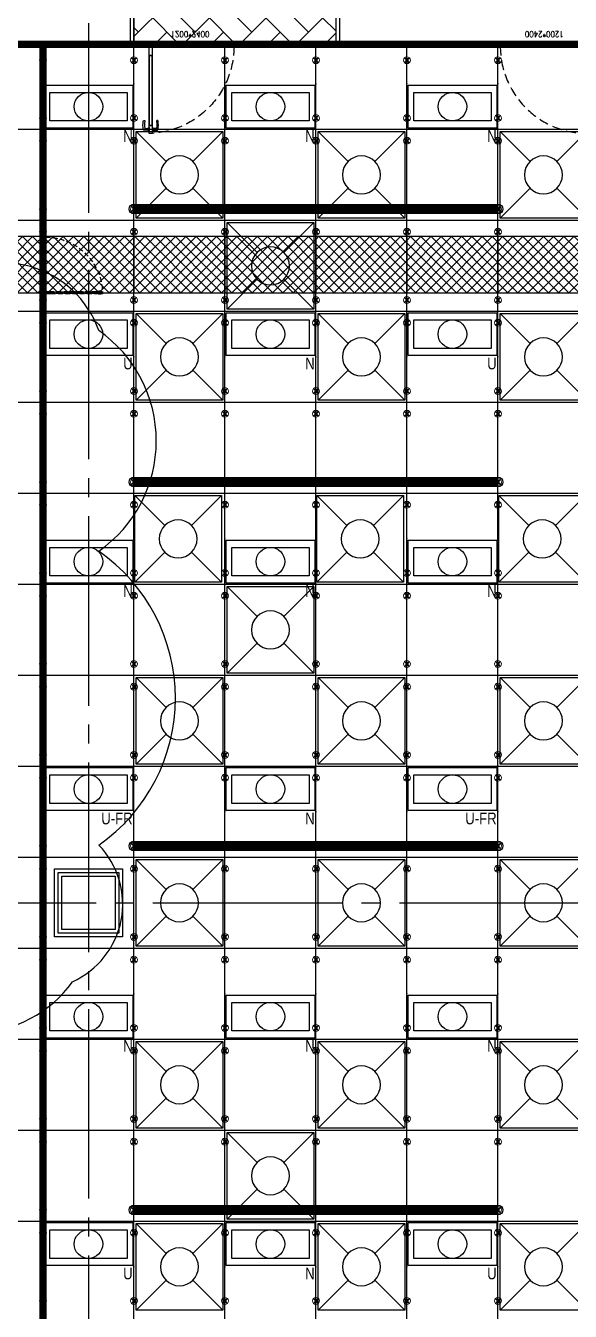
# Model space of a CAD drawing. Extents: x -17313 to 41501, y -1010 to 11880.
# Drawn here: x 15037 to 15755, y 6961 to 8657 of the extents above; entities that cross this region are included whole.
import ezdxf
from ezdxf.enums import TextEntityAlignment as Align

# ---------------------------------------------------------------- set-up
doc = ezdxf.new("R2010")
doc.units = 0
doc.header["$LTSCALE"] = 100
for name, pattern in [('188K-SM-03-F10-ARCH-PA-Y2257103$0$AP5A-SM-03-F20-ARCH-PA-Y2230801+Y2230803$0$ALL-PA-TXT-Y2221201$0$DASHED', [19.05, 12.7, -6.35]), ('188K-SM-07-F15-ARCH-CATW-Y2257103$0$DASHED', [19.05, 12.7, -6.35]), ('X-S-FAB-L10$0$COL-CEN-LIN', [3.25, 2.5, -0.25, 0.25, -0.25])]:
    doc.linetypes.add(name, pattern=pattern)
for name, color, linetype in [('0-xref', 8, 'Continuous'), ('188K-SM-03-F10-ARCH-CEIL-Y2257103$0$K-CEIL-4.2', 8, 'Continuous'), ('188K-SM-03-F10-ARCH-CEIL-Y2257103$0$K-CEIL-4.2-AREA', 8, 'Continuous'), ('188K-SM-03-F10-ARCH-CEIL-Y2257103$0$K-庫板天花-2.4', 8, 'Continuous'), ('188K-SM-03-F10-ARCH-PA-Y2257103$0$K-Door', 53, 'Continuous'), ('188K-SM-03-F10-ARCH-PA-Y2257103$0$K-P1S-2.5-單抗', 161, 'Continuous'), ('188K-SM-03-F10-ARCH-PA-Y2257103$0$K-P1S-4.2-單抗', 53, 'Continuous'), ('188K-SM-06-F10-ELEC-LIGHT-Y2257103$0$E-LIGHT(W)-N', 253, 'Continuous'), ('188K-SM-06-F10-ELEC-LIGHT-Y2257103$0$E-LIGHT(W)-U FR', 253, 'Continuous'), ('188K-SM-06-F10-ELEC-LIGHT-Y2257103$0$E-LIGHT(W)-U XLPE', 253, 'Continuous'), ('188K-SM-06-F10-ELEC-LIGHT-Y2257103$0$E-釋疑', 253, 'Continuous'), ('188K-SM-06-F10-HVAC-FFU-Y2257103$0$AC-FFU-ULPA', 254, 'Continuous'), ('188K-SM-07-F15-ARCH-CATW-Y2257103$0$K-Divider 上-2.7', 80, 'Continuous'), ('188K-SM-07-F15-ARCH-CATW-Y2257103$0$K-DOOR-天板上方', 150, '188K-SM-07-F15-ARCH-CATW-Y2257103$0$DASHED'), ('188K-SM-07-F15-ARCH-CATW-Y2257103$0$K-安全母索', 6, 'Continuous'), ('188K-SM-07-F15-ARCH-CATW-Y2257103$0$K-扶手', 160, 'Continuous'), ('188K-SM-07-F15-ARCH-CATW-Y2257103$0$K-貓道板-主走道', 171, 'Continuous'), ('X-S-FAB-L10$0$0-DIM-TXT', 8, 'Continuous'), ('X-S-FAB-L10$0$BLOCK', 8, 'Continuous'), ('X-S-FAB-L10$0$CCL', 8, 'X-S-FAB-L10$0$COL-CEN-LIN'), ('X-S-FAB-L10$0$COL-S', 8, 'Continuous')]:
    doc.layers.add(name, color=color, linetype=linetype)
doc.layers.add('188K-SM-03-F10-ARCH-CEIL-Y2257103$0$K-吊點-標準', color=8, linetype='Continuous', lineweight=9)
doc.layers.add('188K-SM-06-F10-ELEC-LIGHT-Y2257103$0$Defpoints-CAS', color=253, linetype='Continuous', plot=False)
doc.styles.add('188K-SM-03-F10-ARCH-PA-Y2257103$0$AP5A-SM-03-F20-ARCH-PA-Y2230801+Y2230803$0$ALL-PA-TXT-Y2221201$0$Standard', font='txt.shx', dxfattribs={"bigfont": 'chineset.shx'})
doc.styles.add('188K-SM-06-F10-ELEC-LIGHT-Y2257103$0$Standard', font='arial.ttf')
doc.styles.add('X-S-FAB-L10$0$CHINA', font='simplex.shx', dxfattribs={"width": 0.75, "bigfont": 'chineset.shx'})
doc.styles.add('X-S-FAB-L10$0$Standard', font='', dxfattribs={"width": 0.8})
doc.styles.add('X-S-FAB-L10$0$TG_NOTE_TEXT', font='simplex.shx', dxfattribs={"width": 0.75, "bigfont": 'chineset.shx'})
doc.styles.get('X-S-FAB-L10$0$Standard').set_extended_font_data('Microsoft JhengHei')
doc.linetypes.add('188K-SM-07-F15-ARCH-CATW-Y2257103$0$FENCELINE1', pattern='A,6.35,-2.54,[133,ltypeshp.shx,S=2.54,R=0,X=-2.54,Y=0],-2.54,25.4', length=36.83)

# ---------------------------------------------------------------- blocks, each defined once
blk = doc.blocks.new('X-S-FAB-L10$0$FAB2-L05')
at = {"layer": 'X-S-FAB-L10$0$CCL'}
for p, q in [((-11040, 11005), (-11040, 0)), ((-26880, 8220), (1210, 8220))]:
    blk.add_line(p, q, dxfattribs=at)
at = {"layer": 'X-S-FAB-L10$0$COL-S'}
blk.add_lwpolyline([(-11075, 8255), (-11005, 8255), (-11005, 8185), (-11075, 8185)], close=True, dxfattribs=at)
blk = doc.blocks.new('X-S-FAB-L10')
at = {"layer": 'X-S-FAB-L10$0$COL-S'}
for p, q in [((15085, 7535), (15155, 7535)), ((15085, 7465), (15085, 7535)), ((15155, 7535), (15155, 7465)), ((15155, 7465), (15085, 7465))]:
    blk.add_line(p, q, dxfattribs=at)
at = {"layer": 'X-S-FAB-L10$0$BLOCK'}
blk.add_blockref('X-S-FAB-L10$0$FAB2-L05', (26160, -720), dxfattribs=at)
at = {"style": 'X-S-FAB-L10$0$TG_NOTE_TEXT', "width": 0.5, "flags": 1}
for p in [(7463.3, 9020), (18268.3, 8649), (11197.8, 4800.2), (16485.8, 4800.2), (25420.3, 2635), (13360, 320, 0), (7463.3, -33.3)]:
    blk.add_attdef('WH', text='', height=20, dxfattribs=at).set_placement(p, align=Align.BOTTOM_LEFT)
at = {"width": 0.5}
for style, p in [('X-S-FAB-L10$0$TG_NOTE_TEXT', (7585, 9020)), ('X-S-FAB-L10$0$TG_NOTE_TEXT', (18390, 8649)), ('X-S-FAB-L10$0$TG_NOTE_TEXT', (11117.5, 4813.5)), ('X-S-FAB-L10$0$TG_NOTE_TEXT', (16607.5, 4813.5)), ('X-S-FAB-L10$0$TG_NOTE_TEXT', (25350, 2635)), ('X-S-FAB-L10$0$Standard', (13129.4, 325, 0)), ('X-S-FAB-L10$0$TG_NOTE_TEXT', (7585, -20))]:
    blk.add_attdef('DESC', text='', height=10, dxfattribs=dict(at, style=style)).set_placement(p, align=Align.BOTTOM_LEFT)
for tag, style, p in [('TYPE', 'X-S-FAB-L10$0$TG_NOTE_TEXT', (7619.3, 9020)), ('NO', 'X-S-FAB-L10$0$TG_NOTE_TEXT', (7650.1, 9020)), ('TYPE', 'X-S-FAB-L10$0$TG_NOTE_TEXT', (18424.2, 8649)), ('NO', 'X-S-FAB-L10$0$TG_NOTE_TEXT', (18455, 8649)), ('NO', 'X-S-FAB-L10$0$TG_NOTE_TEXT', (11088.6, 4813.5)), ('TYPE', 'X-S-FAB-L10$0$TG_NOTE_TEXT', (11151.8, 4813.5)), ('TYPE', 'X-S-FAB-L10$0$TG_NOTE_TEXT', (16641.8, 4813.5)), ('NO', 'X-S-FAB-L10$0$TG_NOTE_TEXT', (16672.6, 4813.5)), ('NO', 'X-S-FAB-L10$0$TG_NOTE_TEXT', (25313, 2635)), ('TYPE', 'X-S-FAB-L10$0$TG_NOTE_TEXT', (25350, 2635)), ('NO', 'X-S-FAB-L10$0$Standard', (13100, 320, 0)), ('TYPE', 'X-S-FAB-L10$0$Standard', (13129.4, 320, 0)), ('TYPE', 'X-S-FAB-L10$0$TG_NOTE_TEXT', (7619.3, -20)), ('NO', 'X-S-FAB-L10$0$TG_NOTE_TEXT', (7650.1, -20))]:
    blk.add_attdef(tag, text='', height=10, dxfattribs=dict(at, style=style)).set_placement(p, align=Align.BOTTOM_RIGHT)
for rotation, style, p in [(180, 'X-S-FAB-L10$0$Standard', (317.6, 7480)), (180, 'X-S-FAB-L10$0$Standard', (1217.6, 7480)), (90, 'X-S-FAB-L10$0$TG_NOTE_TEXT', (24310, 3647.5)), (270, 'X-S-FAB-L10$0$TG_NOTE_TEXT', (17080, 1605))]:
    blk.add_attdef('DESC', text='', height=10, rotation=rotation, dxfattribs=dict(at, style=style)).set_placement(p, align=Align.BOTTOM_LEFT)
for tag, rotation, style, p in [('TYPE', 180, 'X-S-FAB-L10$0$Standard', (317.6, 7480)), ('NO', 180, 'X-S-FAB-L10$0$Standard', (347, 7480)), ('TYPE', 180, 'X-S-FAB-L10$0$Standard', (1217.6, 7480)), ('NO', 180, 'X-S-FAB-L10$0$Standard', (1247, 7480)), ('TYPE', 90, 'X-S-FAB-L10$0$TG_NOTE_TEXT', (24310, 3647.5)), ('NO', 90, 'X-S-FAB-L10$0$TG_NOTE_TEXT', (24310, 3610.5)), ('TYPE', 270, 'X-S-FAB-L10$0$TG_NOTE_TEXT', (17080, 1605)), ('NO', 270, 'X-S-FAB-L10$0$TG_NOTE_TEXT', (17080, 1573))]:
    blk.add_attdef(tag, text='', height=10, rotation=rotation, dxfattribs=dict(at, style=style)).set_placement(p, align=Align.BOTTOM_RIGHT)
at = {"style": 'X-S-FAB-L10$0$TG_NOTE_TEXT', "width": 0.5, "flags": 1}
for rotation, p in [(180, (43, 7480)), (180, (943, 7480)), (90, (24310, 3717.8)), (270, (17080, 1711.7))]:
    blk.add_attdef('WH', text='', height=20, rotation=rotation, dxfattribs=at).set_placement(p, align=Align.BOTTOM_LEFT)
at = {"layer": 'X-S-FAB-L10$0$0-DIM-TXT', "style": 'X-S-FAB-L10$0$CHINA', "width": 0.75}
for p in [(667.4, 7855.1, -2689.4), (22627.4, 6728.8), (25644.7, 6728.8), (24778.8, 5569.1), (1118.3, 4980), (417.8, 4594.6), (23874.8, 4355), (22927.4, 4330.1), (23749.9, 3901.4), (417.8, 3765.2), (1118.3, 3730), (417.8, 3115.8), (536.9, 2227.8), (16909, 1782.7), (888.4, 880.5), (16977.4, 750), (18878.8, 750), (25641.2, 553.2), (21364, 526.9)]:
    blk.add_attdef('HIG', text='', height=80, dxfattribs=at).set_placement(p, align=Align.MIDDLE_LEFT)
blk = doc.blocks.new('188K-SM-03-F10-ARCH-CEIL-Y2257103$0$A$C2CA95053')
h = blk.add_hatch(color=256)
edge = h.paths.add_edge_path()
edge.add_arc((0, 0), 0.5, 0, 360)
for p, q in [((3.2, 3.2), (-3.2, -3.2)), ((3.2, -3.2), (-3.2, 3.2))]:
    blk.add_line(p, q)
blk.add_lwpolyline([(-1.6, 2.5), (-1.6, -2.5), (1.6, -2.5), (1.6, 2.5)], close=True)
for radius in [4.5, 0.5]:
    blk.add_circle((0, 0), radius)
blk = doc.blocks.new('188K-SM-03-F10-ARCH-CEIL-Y2257103$0$天花板吊點-附調整片 - 3_8_螺桿吊架 100 mm 高調整片-V1-1FL')
blk.add_blockref('188K-SM-03-F10-ARCH-CEIL-Y2257103$0$A$C2CA95053', (0, 0))
blk = doc.blocks.new('188K-SM-03-F10-ARCH-CEIL-Y2257103')
at = {"layer": '188K-SM-03-F10-ARCH-CEIL-Y2257103$0$K-庫板天花-2.4'}
h = blk.add_hatch(dxfattribs=at)
h.set_pattern_fill('AR-HBONE', color=256, scale=0.26)
h.paths.add_polyline_path([(15180, 9025), (15446, 9025), (15446, 8635), (15180, 8635)])
at = {"layer": '188K-SM-03-F10-ARCH-CEIL-Y2257103$0$K-CEIL-4.2'}
for p, q in [((15060, 312.7), (15060, 8632.2)), ((15180, 312.7), (15180, 8632.2)), ((15300, 312.7), (15300, 8632.2)), ((15420, 312.7), (15420, 8632.2)), ((15540, 312.7), (15540, 8632.2)), ((15660, 312.7), (15660, 8632.2)), ((19317.2, 8520), (1767.7, 8520)), ((19317.2, 8400), (1767.7, 8400)), ((19317.2, 8280), (1847.7, 8280)), ((19314.7, 8160), (1847.7, 8160)), ((19314.7, 8040), (1847.7, 8040)), ((19314.7, 7920), (1847.7, 7920)), ((19314.7, 7800), (1847.7, 7800)), ((19314.7, 7680), (1847.7, 7680)), ((19314.7, 7560), (1847.7, 7560)), ((19317.2, 7440), (1847.7, 7440)), ((19317.2, 7320), (1847.7, 7320)), ((21180, 7200), (1847.7, 7200)), ((21180, 7080), (1847.7, 7080))]:
    blk.add_line(p, q, dxfattribs=at)
at = {"layer": '188K-SM-03-F10-ARCH-CEIL-Y2257103$0$K-CEIL-4.2-AREA', "elevation": 0}
blk.add_lwpolyline([(24297.2, 2067.7), (16747.2, 2067.7), (16747.2, 312.7), (14882.2, 312.7), (14882.2, 42.7), (14157.7, 42.7), (14157.7, 312.7), (1847.7, 312.7), (1847.7, 8305.8), (1767.7, 8305.8), (1767.7, 8632.2), (17592.2, 8632.2), (17592.2, 8626.2), (18934.7, 8626.2), (18934.7, 8592.2), (19317.2, 8592.2), (19317.2, 7537.7), (19282.2, 7537.7), (19282.2, 7462.2), (19317.2, 7462.2), (19317.2, 7317.2), (21180, 7317.2)], dxfattribs=at)
at = {"layer": '188K-SM-03-F10-ARCH-CEIL-Y2257103$0$K-CEIL-4.2-AREA'}
blk.add_lwpolyline([(15085, 7535), (15155, 7535), (15155, 7465), (15085, 7465)], close=True, dxfattribs=at)
at = {"layer": '188K-SM-03-F10-ARCH-CEIL-Y2257103$0$K-庫板天花-2.4', "elevation": 0}
blk.add_lwpolyline([(15180, 9025), (15446, 9025), (15446, 8635), (15180, 8635)], close=True, dxfattribs=at)
at = {"layer": '188K-SM-03-F10-ARCH-CEIL-Y2257103$0$K-吊點-標準', "color": 170, "lineweight": 18, "rotation": 179.9999999999997}
for p in [(15060, 8611.2), (15180, 8611.2), (15300, 8611.2), (15420, 8611.2), (15540, 8611.2), (15660, 8611.2), (15060, 8535), (15180, 8535), (15300, 8535), (15420, 8535), (15540, 8535), (15660, 8535), (15060, 8505), (15180, 8505), (15300, 8505), (15420, 8505), (15540, 8505), (15660, 8505), (15060, 8415), (15180, 8415), (15300, 8415), (15420, 8415), (15540, 8415), (15660, 8415), (15060, 8385), (15180, 8385), (15300, 8385), (15420, 8385), (15540, 8385), (15660, 8385), (15060, 8295), (15180, 8295), (15300, 8295), (15420, 8295), (15540, 8295), (15660, 8295), (15060, 8265), (15180, 8265), (15300, 8265), (15420, 8265), (15540, 8265), (15660, 8265), (15060, 8175), (15180, 8175), (15300, 8175), (15420, 8175), (15540, 8175), (15660, 8175), (15060, 8145), (15180, 8145), (15300, 8145), (15420, 8145), (15540, 8145), (15660, 8145), (15060, 8055), (15180, 8055), (15300, 8055), (15420, 8055), (15540, 8055), (15660, 8055), (15060, 8025), (15180, 8025), (15300, 8025), (15420, 8025), (15540, 8025), (15660, 8025), (15060, 7935), (15180, 7935), (15300, 7935), (15420, 7935), (15540, 7935), (15660, 7935), (15060, 7905), (15180, 7905), (15300, 7905), (15420, 7905), (15540, 7905), (15660, 7905), (15060, 7815), (15180, 7815), (15300, 7815), (15420, 7815), (15540, 7815), (15660, 7815), (15060, 7785), (15180, 7785), (15300, 7785), (15420, 7785), (15540, 7785), (15660, 7785), (15060, 7695), (15180, 7695), (15300, 7695), (15420, 7695), (15540, 7695), (15660, 7695), (15060, 7665), (15180, 7665), (15300, 7665), (15420, 7665), (15540, 7665), (15660, 7665), (15060, 7575), (15180, 7575), (15300, 7575), (15420, 7575), (15540, 7575), (15660, 7575), (15060, 7545), (15180, 7545), (15300, 7545), (15420, 7545), (15540, 7545), (15660, 7545), (15060, 7455), (15180, 7455), (15300, 7455), (15420, 7455), (15540, 7455), (15660, 7455), (15060, 7425), (15180, 7425), (15300, 7425), (15420, 7425), (15540, 7425), (15660, 7425), (15060, 7335), (15180, 7335), (15300, 7335), (15420, 7335), (15540, 7335), (15660, 7335), (15060, 7305), (15180, 7305), (15300, 7305), (15420, 7305), (15540, 7305), (15660, 7305), (15060, 7215), (15180, 7215), (15300, 7215), (15420, 7215), (15540, 7215), (15660, 7215), (15060, 7185), (15180, 7185), (15300, 7185), (15420, 7185), (15540, 7185), (15660, 7185), (15060, 7095), (15180, 7095), (15300, 7095), (15420, 7095), (15540, 7095), (15660, 7095), (15060, 7065), (15180, 7065), (15300, 7065), (15420, 7065), (15540, 7065), (15660, 7065), (15060, 6975), (15180, 6975), (15300, 6975), (15420, 6975), (15540, 6975), (15660, 6975)]:
    blk.add_blockref('188K-SM-03-F10-ARCH-CEIL-Y2257103$0$天花板吊點-附調整片 - 3_8_螺桿吊架 100 mm 高調整片-V1-1FL', p, dxfattribs=at)
blk = doc.blocks.new('188K-SM-06-F10-HVAC-FFU-Y2257103$0$H-FU-U-12x12')
for p, q in [((423, 777), (28, 1172)), ((777, 777), (1172, 1172)), ((28, 28), (423, 423)), ((1172, 28), (777, 423))]:
    blk.add_line(p, q)
blk.add_lwpolyline([(1172, 28), (1172, 1172), (28, 1172), (28, 28)], close=True)
blk.add_circle((600, 600), 250)
blk = doc.blocks.new('188K-SM-06-F10-HVAC-FFU-Y2257103')
at = {"layer": '188K-SM-06-F10-HVAC-FFU-Y2257103$0$AC-FFU-ULPA', "xscale": -0.09999999999999432, "yscale": 0.09999999999999432, "zscale": 0.09999999999999432}
for p in [(15300, 8400), (15540, 8400), (15780, 8400), (15420, 8280), (15300, 8160), (15540, 8160), (15780, 8160), (15298.3, 7920), (15538.3, 7920), (15778.3, 7920), (15420, 7800), (15300, 7680), (15540, 7680), (15780, 7680), (15300, 7440), (15540, 7440), (15780, 7440), (15300, 7200), (15540, 7200), (15780, 7200), (15420, 7080), (15300, 6960), (15540, 6960), (15780, 6960)]:
    blk.add_blockref('188K-SM-06-F10-HVAC-FFU-Y2257103$0$H-FU-U-12x12', p, dxfattribs=at)
blk = doc.blocks.new('*U267')
for points in [[(-58.3, -28.3), (-58.3, 28.3), (58.3, 28.3), (58.3, -28.3)], [(-51, -18.8), (-51, 18.8), (51, 18.8), (51, -18.8)]]:
    blk.add_lwpolyline(points, close=True)
blk.add_circle((0, 0), 18.8)
at = {"layer": '188K-SM-06-F10-ELEC-LIGHT-Y2257103$0$Defpoints-CAS'}
for p in [(-60, 30), (60, 30), (-60, -30), (60, -30)]:
    blk.add_point(p, dxfattribs=at)
at = {"style": '188K-SM-06-F10-ELEC-LIGHT-Y2257103$0$Standard', "width": 0.8}
blk.add_text('N', height=15.5, dxfattribs=at).set_placement((58.3, -38.7), align=Align.MIDDLE_RIGHT)
blk = doc.blocks.new('*U493')
at = {"layer": '188K-SM-06-F10-ELEC-LIGHT-Y2257103$0$E-LIGHT(W)-N'}
blk.add_blockref('*U267', (0, 8.3), dxfattribs=at)
blk = doc.blocks.new('*U492')
at = {"color": 0, "linetype": 'ByBlock', "lineweight": -2, "transparency": 16777216}
for p in [(0, 0), (240, 0), (480, 0)]:
    blk.add_blockref('*U493', p, dxfattribs=at)
blk = doc.blocks.new('*U266')
for points in [[(-58.3, -28.3), (-58.3, 28.3), (58.3, 28.3), (58.3, -28.3)], [(-51, -18.8), (-51, 18.8), (51, 18.8), (51, -18.8)]]:
    blk.add_lwpolyline(points, close=True)
blk.add_circle((0, 0), 18.8)
at = {"layer": '188K-SM-06-F10-ELEC-LIGHT-Y2257103$0$Defpoints-CAS'}
for p in [(-60, 30), (60, 30), (-60, -30), (60, -30)]:
    blk.add_point(p, dxfattribs=at)
at = {"style": '188K-SM-06-F10-ELEC-LIGHT-Y2257103$0$Standard', "width": 0.8}
blk.add_text('U', height=15.5, dxfattribs=at).set_placement((58.3, -38.7), align=Align.MIDDLE_RIGHT)
blk = doc.blocks.new('*U495')
at = {"layer": '188K-SM-06-F10-ELEC-LIGHT-Y2257103$0$E-LIGHT(W)-U XLPE'}
blk.add_blockref('*U266', (0, 8.3), dxfattribs=at)
blk = doc.blocks.new('*U494')
at = {"color": 0, "linetype": 'ByBlock', "lineweight": -2, "transparency": 16777216}
for p in [(0, 0), (480, 0)]:
    blk.add_blockref('*U495', p, dxfattribs=at)
blk = doc.blocks.new('*U258')
for points in [[(-58.3, -28.3), (-58.3, 28.3), (58.3, 28.3), (58.3, -28.3)], [(-51, -18.8), (-51, 18.8), (51, 18.8), (51, -18.8)]]:
    blk.add_lwpolyline(points, close=True)
blk.add_circle((0, 0), 18.8)
at = {"layer": '188K-SM-06-F10-ELEC-LIGHT-Y2257103$0$Defpoints-CAS'}
for p in [(-60, 30), (60, 30), (-60, -30), (60, -30)]:
    blk.add_point(p, dxfattribs=at)
at = {"style": '188K-SM-06-F10-ELEC-LIGHT-Y2257103$0$Standard', "width": 0.8}
blk.add_text('U-FR', height=15.53, dxfattribs=at).set_placement((58.3, -38.7), align=Align.MIDDLE_RIGHT)
blk = doc.blocks.new('188K-SM-06-F10-ELEC-LIGHT-Y2257103')
at = {"layer": '188K-SM-06-F10-ELEC-LIGHT-Y2257103$0$E-釋疑'}
blk.add_lwpolyline([(14430.6, 8313.4, 0.520567), (14430.6, 7913.7, 0.520567), (14430.6, 7580.6, 0.520567), (14630.8, 7396, 0.520567), (14844.2, 7396, 0.520567), (15098.8, 7396, 0.520567), (15133.7, 7576.2, 0.520567), (15133.7, 7963.8, 0.520567), (15133.7, 8254.7, 0.520567), (14922.6, 8313.4, 0.520567), (14610.3, 8313.4, 0.520567)], format="xyb", close=True, dxfattribs=at)
for name, p in [('*U492', (15120, 7341.7)), ('*U494', (15120, 7041.7))]:
    blk.add_blockref(name, p)
at = {"layer": '188K-SM-06-F10-ELEC-LIGHT-Y2257103$0$E-LIGHT(W)-N'}
for p in [(15120, 8550), (15360, 8550), (15600, 8550), (15360, 8250), (15120, 7950), (15360, 7950), (15600, 7950), (15360, 7650), (15360, 7050)]:
    blk.add_blockref('*U267', p, dxfattribs=at)
at = {"layer": '188K-SM-06-F10-ELEC-LIGHT-Y2257103$0$E-LIGHT(W)-U FR'}
for p in [(15120, 7650), (15600, 7650)]:
    blk.add_blockref('*U258', p, dxfattribs=at)
at = {"layer": '188K-SM-06-F10-ELEC-LIGHT-Y2257103$0$E-LIGHT(W)-U XLPE'}
for p in [(15120, 8250), (15600, 8250)]:
    blk.add_blockref('*U266', p, dxfattribs=at)
blk = doc.blocks.new('188K-SM-03-F10-ARCH-PA-Y2257103$0$單開庫板門-1200x2400)圓型拉環鎖+輔助鎖)')
at = {"ltscale": 0.1}
for p, q in [((26008.6, -11403.6), (26004.5, -11403.6)), ((26004.5, -11403.6), (26004.5, -11414.1)), ((26008.6, -11414.1), (26008.6, -11403.6)), ((26004.5, -11414.1), (26004.5, -11415.3)), ((26004.5, -11414.1), (26008.6, -11414.1)), ((26004.5, -11415.4), (26004.6, -11415.5)), ((26008.6, -11414), (26004.6, -11414)), ((26004.6, -11414.3), (26004.6, -11414.2)), ((26004.6, -11415.3), (26004.6, -11414.5)), ((26004.7, -11414.1), (26006.5, -11414.1)), ((26005.1, -11414.4), (26004.7, -11414.4)), ((26004.7, -11414.5), (26005.1, -11414.5)), ((26004.7, -11414.5), (26004.7, -11506)), ((26004.7, -11506), (26004.7, -11414.5)), ((26004.7, -11414.5), (26004.7, -11414.5)), ((26004.7, -11415.4), (26004.7, -11415.3)), ((26005.2, -11414.4), (26005.2, -11414.4)), ((26006.5, -11414.1), (26006.6, -11414.1)), ((26006.6, -11414.1), (26006.6, -11414.1)), ((26006.6, -11414.1), (26008.4, -11414.1)), ((26008.4, -11414.4), (26008, -11414.4)), ((26008, -11414.4), (26008, -11414.4)), ((26008, -11414.5), (26008.4, -11414.5)), ((26008.4, -11506), (26008.4, -11414.5)), ((26008.4, -11414.5), (26008.4, -11414.5)), ((26008.4, -11414.5), (26008.4, -11506)), ((26008.4, -11415.3), (26008.4, -11415.4)), ((26008.5, -11414.2), (26008.5, -11414.3)), ((26008.5, -11414.5), (26008.5, -11415.3)), ((26008.5, -11415.5), (26008.6, -11415.4)), ((26008.6, -11415.3), (26008.6, -11414.1)), ((26008.6, -11506.4), (26004.5, -11506.4)), ((26004.5, -11506.4), (26004.5, -11518)), ((26004.7, -11506), (26004.7, -11506)), ((26008.4, -11506), (26008.4, -11506)), ((26008.6, -11518), (26008.6, -11506.4)), ((25999.5, -11519.7), (25999.5, -11523.2)), ((26002.5, -11519.1), (26000, -11519.1)), ((26000, -11523.7), (26002.4, -11523.7)), ((26002.4, -11523.7), (26004.1, -11522.6)), ((26002.9, -11518.5), (26002.6, -11518.5)), ((26002.6, -11518.5), (26002.6, -11521)), ((26002.6, -11521.9), (26002.6, -11519.3)), ((26002.6, -11521), (26002.9, -11521)), ((26003.4, -11521.9), (26002.6, -11521.9)), ((26002.9, -11521), (26002.9, -11518.5)), ((26003.3, -11522.2), (26003.3, -11522)), ((26003.3, -11522), (26003.4, -11522)), ((26004, -11522.2), (26003.3, -11522.2)), ((26008.3, -11517.5), (26003.6, -11517.5)), ((26003.6, -11517.5), (26003.6, -11517.7)), ((26003.6, -11517.7), (26008.3, -11517.7)), ((26004.1, -11521.9), (26003.9, -11521.9)), ((26003.9, -11522), (26004, -11522)), ((26004, -11522), (26004, -11522.2)), ((26004.2, -11522.4), (26004.2, -11521.9)), ((26004.5, -11518), (26008.6, -11518)), ((26008.3, -11517.7), (26008.3, -11517.5)), ((26114.8, -11521.9), (26115.1, -11521.9)), ((26114.8, -11522.4), (26114.8, -11521.9)), ((26114.9, -11522), (26114.9, -11522.2)), ((26115.1, -11522), (26114.9, -11522)), ((26114.9, -11522.2), (26115.7, -11522.2)), ((26116.6, -11523.7), (26114.9, -11522.6)), ((26115.5, -11521.9), (26116.3, -11521.9)), ((26115.7, -11522), (26115.5, -11522)), ((26115.7, -11522.2), (26115.7, -11522)), ((26116.3, -11521.9), (26116.3, -11519.3)), ((26116.5, -11519.1), (26119, -11519.1)), ((26119, -11523.7), (26116.6, -11523.7)), ((26119.5, -11519.7), (26119.5, -11523.2))]:
    blk.add_line(p, q, dxfattribs=at)
blk.add_lwpolyline([(26006.6, -11506.4), (26006.5, -11506.3), (26004.7, -11506.3, -0.414214), (26004.6, -11506.3), (26004.6, -11506.1, -0.414214), (26004.7, -11506.1), (26005.1, -11506.1, 0.414214), (26005.2, -11506.1), (26005.2, -11506, 0.414214), (26005.1, -11506), (26004.7, -11506, -0.414214), (26004.6, -11506), (26004.6, -11505.2, -0.414214), (26004.7, -11505.2), (26004.7, -11505.2, 0.414214), (26004.7, -11505.2), (26004.7, -11505, 0.72636), (26004.6, -11505), (26004.5, -11505.1, 0.158507), (26004.5, -11505.2), (26004.5, -11506.4, 0.414214), (26004.6, -11506.5), (26008.6, -11506.5, 0.414214), (26008.6, -11506.4), (26008.6, -11505.2, 0.158507), (26008.6, -11505.1), (26008.5, -11505, 0.72636), (26008.4, -11505), (26008.4, -11505.2, 0.414214), (26008.5, -11505.2, -0.414214), (26008.5, -11505.2), (26008.5, -11506, -0.414214), (26008.4, -11506), (26008, -11506, 0.414214), (26008, -11506), (26008, -11506.1, 0.414214), (26008, -11506.1), (26008.4, -11506.1, -0.414214), (26008.5, -11506.1), (26008.5, -11506.3, -0.414214), (26008.4, -11506.3), (26006.6, -11506.3)], format="xyb", close=True, dxfattribs=at)
for points in [[(25999.5, -11518.9), (25999.5, -11523.9)], [(26119.5, -11518.9), (26119.5, -11523.9)]]:
    blk.add_lwpolyline(points)
at = {"linetype": '188K-SM-03-F10-ARCH-PA-Y2257103$0$AP5A-SM-03-F20-ARCH-PA-Y2230801+Y2230803$0$ALL-PA-TXT-Y2221201$0$DASHED', "ltscale": 0.01}
blk.add_arc((26001.1, -11518.7), 115.3, 359.8531, 85.8135, dxfattribs=at)
at = {"ltscale": 0.1}
for centre, radius, start, end in [((26004.6, -11414.1), 0.0313, 90, 180), ((26004.6, -11415.3), 0.0313, 180, 216.0274), ((26004.7, -11414.2), 0.0313, 90, 180), ((26004.7, -11414.3), 0.0313, 180, 270), ((26004.7, -11414.5), 0.0313, 90, 180), ((26004.7, -11415.3), 0.0209, 180, 270), ((26004.7, -11415.4), 0.0313, 216.0274, 360), ((26004.7, -11415.3), 0.0209, 360, 90), ((26005.1, -11414.4), 0.0313, 270, 0), ((26005.1, -11414.4), 0.0313, 0, 90), ((26008, -11414.4), 0.0313, 90, 180), ((26008, -11414.4), 0.0313, 180, 270), ((26008.4, -11414.2), 0.0313, 360, 90), ((26008.4, -11414.3), 0.0313, 270, 0), ((26008.4, -11414.5), 0.0313, 0, 90), ((26008.5, -11415.3), 0.0209, 90, 180), ((26008.5, -11415.4), 0.0313, 180, 323.9726), ((26008.5, -11415.3), 0.0209, 270, 360), ((26008.6, -11414.1), 0.0313, 360, 90), ((26008.6, -11415.3), 0.0313, 323.9726, 360)]:
    blk.add_arc(centre, radius, start, end, dxfattribs=at)
for centre, major_axis, start_param, end_param in [((26000, -11519.7), (0.369, -0.369), 2.356194, 3.926991), ((26000, -11523.2), (-0.369, -0.369), 5.497787, 7.068583), ((26002.5, -11519.3), (0.111, -0.111), 7.068583, 8.63938), ((26003.4, -11521.9), (-0.0369, -0.0369), 0.785398, 3.926991), ((26003.9, -11521.9), (-0.0369, -0.0369), 3.926991, 7.068583), ((26004.1, -11521.9), (0.0369, -0.0369), 7.068583, 8.63938), ((26003.9, -11522.4), (0.221, -0.221), 6.162283, 7.068583), ((26114.8, -11521.9), (-0.0369, -0.0369), -2.356194, -0.785398), ((26115.1, -11522.4), (-0.221, -0.221), -0.785398, 0.120903), ((26115.1, -11521.9), (0.0369, -0.0369), -0.785398, 2.356194), ((26115.5, -11521.9), (0.0369, -0.0369), 2.356194, 5.497787), ((26116.5, -11519.3), (-0.111, -0.111), -2.356194, -0.785398), ((26119, -11519.7), (-0.369, -0.369), 2.356194, 3.926991), ((26119, -11523.2), (0.369, -0.369), -0.785398, 0.785398)]:
    blk.add_ellipse(centre, major_axis=major_axis, ratio=1, start_param=start_param, end_param=end_param, dxfattribs=at)
at = {"ltscale": 0.1, "extrusion": (0, 0, -1)}
blk.add_ellipse((26003.1, -11517.9), major_axis=(-0.516, 0.516), ratio=1, start_param=5.497787, end_param=11.780972, dxfattribs=at)
at = {"color": 8, "ltscale": 0.1, "style": '188K-SM-03-F10-ARCH-PA-Y2257103$0$AP5A-SM-03-F20-ARCH-PA-Y2230801+Y2230803$0$ALL-PA-TXT-Y2221201$0$Standard', "width": 0.85}
blk.add_text('1200*2400', height=8, dxfattribs=at).set_placement((26058.4, -11534.4), align=Align.MIDDLE_CENTER)
blk = doc.blocks.new('188K-SM-03-F10-ARCH-PA-Y2257103$0$AP5A-SM-03-F20-ARCH-PA-Y2230801+Y2230803$0$把手GMT水平鎖')
blk.add_lwpolyline([(24, 8), (-24, 8), (-24, 0), (24, 0)], close=True)
blk.add_lwpolyline([(-11, 0), (-11, -40), (-10, -54, 0.327495), (-4, -62, 0.089847), (104, -64, 1.144881), (99, -45, -0.137079), (16, -45, -0.349357), (11, -40), (11, 0)], format="xyb")
blk = doc.blocks.new('188K-SM-03-F10-ARCH-PA-Y2257103$0$單開庫板門-1200x2400(水平把手)')
at = {"ltscale": 0.1}
for p, q in [((26008.6, -11403.6), (26004.5, -11403.6)), ((26004.5, -11403.6), (26004.5, -11414.1)), ((26008.6, -11414.1), (26008.6, -11403.6)), ((26004.5, -11414.1), (26004.5, -11415.3)), ((26004.5, -11414.1), (26008.6, -11414.1)), ((26004.5, -11415.4), (26004.6, -11415.5)), ((26008.6, -11414), (26004.6, -11414)), ((26004.6, -11414.3), (26004.6, -11414.2)), ((26004.6, -11415.3), (26004.6, -11414.5)), ((26004.7, -11414.1), (26006.5, -11414.1)), ((26005.1, -11414.4), (26004.7, -11414.4)), ((26004.7, -11414.5), (26005.1, -11414.5)), ((26004.7, -11414.5), (26004.7, -11506)), ((26004.7, -11506), (26004.7, -11414.5)), ((26004.7, -11414.5), (26004.7, -11414.5)), ((26004.7, -11415.4), (26004.7, -11415.3)), ((26005.2, -11414.4), (26005.2, -11414.4)), ((26006.5, -11414.1), (26006.6, -11414.1)), ((26006.6, -11414.1), (26006.6, -11414.1)), ((26006.6, -11414.1), (26008.4, -11414.1)), ((26008.4, -11414.4), (26008, -11414.4)), ((26008, -11414.4), (26008, -11414.4)), ((26008, -11414.5), (26008.4, -11414.5)), ((26008.4, -11506), (26008.4, -11414.5)), ((26008.4, -11414.5), (26008.4, -11414.5)), ((26008.4, -11414.5), (26008.4, -11506)), ((26008.4, -11415.3), (26008.4, -11415.4)), ((26008.5, -11414.2), (26008.5, -11414.3)), ((26008.5, -11414.5), (26008.5, -11415.3)), ((26008.5, -11415.5), (26008.6, -11415.4)), ((26008.6, -11415.3), (26008.6, -11414.1)), ((26008.6, -11506.4), (26004.5, -11506.4)), ((26004.5, -11506.4), (26004.5, -11518)), ((26004.7, -11506), (26004.7, -11506)), ((26008.4, -11506), (26008.4, -11506)), ((26008.6, -11518), (26008.6, -11506.4)), ((25999.5, -11519.7), (25999.5, -11523.2)), ((26002.5, -11519.1), (26000, -11519.1)), ((26000, -11523.7), (26002.4, -11523.7)), ((26002.4, -11523.7), (26004.1, -11522.6)), ((26002.9, -11518.5), (26002.6, -11518.5)), ((26002.6, -11518.5), (26002.6, -11521)), ((26002.6, -11521.9), (26002.6, -11519.3)), ((26002.6, -11521), (26002.9, -11521)), ((26003.4, -11521.9), (26002.6, -11521.9)), ((26002.9, -11521), (26002.9, -11518.5)), ((26003.3, -11522.2), (26003.3, -11522)), ((26003.3, -11522), (26003.4, -11522)), ((26004, -11522.2), (26003.3, -11522.2)), ((26008.3, -11517.5), (26003.6, -11517.5)), ((26003.6, -11517.5), (26003.6, -11517.7)), ((26003.6, -11517.7), (26008.3, -11517.7)), ((26004.1, -11521.9), (26003.9, -11521.9)), ((26003.9, -11522), (26004, -11522)), ((26004, -11522), (26004, -11522.2)), ((26004.2, -11522.4), (26004.2, -11521.9)), ((26004.5, -11518), (26008.6, -11518)), ((26008.3, -11517.7), (26008.3, -11517.5)), ((26114.8, -11521.9), (26115.1, -11521.9)), ((26114.8, -11522.4), (26114.8, -11521.9)), ((26114.9, -11522), (26114.9, -11522.2)), ((26115.1, -11522), (26114.9, -11522)), ((26114.9, -11522.2), (26115.7, -11522.2)), ((26116.6, -11523.7), (26114.9, -11522.6)), ((26115.5, -11521.9), (26116.3, -11521.9)), ((26115.7, -11522), (26115.5, -11522)), ((26115.7, -11522.2), (26115.7, -11522)), ((26116.3, -11521.9), (26116.3, -11519.3)), ((26116.5, -11519.1), (26119, -11519.1)), ((26119, -11523.7), (26116.6, -11523.7)), ((26119.5, -11519.7), (26119.5, -11523.2))]:
    blk.add_line(p, q, dxfattribs=at)
blk.add_lwpolyline([(26006.6, -11506.4), (26006.5, -11506.3), (26004.7, -11506.3, -0.414214), (26004.6, -11506.3), (26004.6, -11506.1, -0.414214), (26004.7, -11506.1), (26005.1, -11506.1, 0.414214), (26005.2, -11506.1), (26005.2, -11506, 0.414214), (26005.1, -11506), (26004.7, -11506, -0.414214), (26004.6, -11506), (26004.6, -11505.2, -0.414214), (26004.7, -11505.2), (26004.7, -11505.2, 0.414214), (26004.7, -11505.2), (26004.7, -11505, 0.72636), (26004.6, -11505), (26004.5, -11505.1, 0.158507), (26004.5, -11505.2), (26004.5, -11506.4, 0.414214), (26004.6, -11506.5), (26008.6, -11506.5, 0.414214), (26008.6, -11506.4), (26008.6, -11505.2, 0.158507), (26008.6, -11505.1), (26008.5, -11505, 0.72636), (26008.4, -11505), (26008.4, -11505.2, 0.414214), (26008.5, -11505.2, -0.414214), (26008.5, -11505.2), (26008.5, -11506, -0.414214), (26008.4, -11506), (26008, -11506, 0.414214), (26008, -11506), (26008, -11506.1, 0.414214), (26008, -11506.1), (26008.4, -11506.1, -0.414214), (26008.5, -11506.1), (26008.5, -11506.3, -0.414214), (26008.4, -11506.3), (26006.6, -11506.3)], format="xyb", close=True, dxfattribs=at)
for points in [[(25999.5, -11518.9), (25999.5, -11523.9)], [(26119.5, -11518.9), (26119.5, -11523.9)]]:
    blk.add_lwpolyline(points)
at = {"linetype": '188K-SM-03-F10-ARCH-PA-Y2257103$0$AP5A-SM-03-F20-ARCH-PA-Y2230801+Y2230803$0$ALL-PA-TXT-Y2221201$0$DASHED', "ltscale": 0.01}
blk.add_arc((26001.1, -11518.7), 115.3, 359.8531, 85.8135, dxfattribs=at)
at = {"ltscale": 0.1}
for centre, radius, start, end in [((26004.6, -11414.1), 0.0313, 90, 180), ((26004.6, -11415.3), 0.0313, 180, 216.0274), ((26004.7, -11414.2), 0.0313, 90, 180), ((26004.7, -11414.3), 0.0313, 180, 270), ((26004.7, -11414.5), 0.0313, 90, 180), ((26004.7, -11415.3), 0.0209, 180, 270), ((26004.7, -11415.4), 0.0313, 216.0274, 360), ((26004.7, -11415.3), 0.0209, 360, 90), ((26005.1, -11414.4), 0.0313, 270, 0), ((26005.1, -11414.4), 0.0313, 0, 90), ((26008, -11414.4), 0.0313, 90, 180), ((26008, -11414.4), 0.0313, 180, 270), ((26008.4, -11414.2), 0.0313, 360, 90), ((26008.4, -11414.3), 0.0313, 270, 0), ((26008.4, -11414.5), 0.0313, 0, 90), ((26008.5, -11415.3), 0.0209, 90, 180), ((26008.5, -11415.4), 0.0313, 180, 323.9726), ((26008.5, -11415.3), 0.0209, 270, 360), ((26008.6, -11414.1), 0.0313, 360, 90), ((26008.6, -11415.3), 0.0313, 323.9726, 360)]:
    blk.add_arc(centre, radius, start, end, dxfattribs=at)
for centre, major_axis, start_param, end_param in [((26000, -11519.7), (0.369, -0.369), 2.356194, 3.926991), ((26000, -11523.2), (-0.369, -0.369), 5.497787, 7.068583), ((26002.5, -11519.3), (0.111, -0.111), 7.068583, 8.63938), ((26003.4, -11521.9), (-0.0369, -0.0369), 0.785398, 3.926991), ((26003.9, -11521.9), (-0.0369, -0.0369), 3.926991, 7.068583), ((26004.1, -11521.9), (0.0369, -0.0369), 7.068583, 8.63938), ((26003.9, -11522.4), (0.221, -0.221), 6.162283, 7.068583), ((26114.8, -11521.9), (-0.0369, -0.0369), -2.356194, -0.785398), ((26115.1, -11522.4), (-0.221, -0.221), -0.785398, 0.120903), ((26115.1, -11521.9), (0.0369, -0.0369), -0.785398, 2.356194), ((26115.5, -11521.9), (0.0369, -0.0369), 2.356194, 5.497787), ((26116.5, -11519.3), (-0.111, -0.111), -2.356194, -0.785398), ((26119, -11519.7), (-0.369, -0.369), 2.356194, 3.926991), ((26119, -11523.2), (0.369, -0.369), -0.785398, 0.785398)]:
    blk.add_ellipse(centre, major_axis=major_axis, ratio=1, start_param=start_param, end_param=end_param, dxfattribs=at)
at = {"ltscale": 0.1, "extrusion": (0, 0, -1)}
blk.add_ellipse((26003.1, -11517.9), major_axis=(-0.516, 0.516), ratio=1, start_param=5.497787, end_param=11.780972, dxfattribs=at)
at = {"ltscale": 5}
for p, xscale, yscale, zscale, rotation in [((26003.6, -11408.9), 0.1058823529319317, 0.1058823529319317, 0.1058823529319317, 270), ((26009.5, -11408.9), -0.1058823529319317, 0.1058823529396357, 0.1058823529411765, 90)]:
    blk.add_blockref('188K-SM-03-F10-ARCH-PA-Y2257103$0$AP5A-SM-03-F20-ARCH-PA-Y2230801+Y2230803$0$把手GMT水平鎖', p, dxfattribs=dict(at, xscale=xscale, yscale=yscale, zscale=zscale, rotation=rotation))
at = {"color": 8, "ltscale": 0.1, "style": '188K-SM-03-F10-ARCH-PA-Y2257103$0$AP5A-SM-03-F20-ARCH-PA-Y2230801+Y2230803$0$ALL-PA-TXT-Y2221201$0$Standard', "width": 0.85}
blk.add_text('1200*2400', height=8, dxfattribs=at).set_placement((26058.4, -11534.4), align=Align.MIDDLE_CENTER)
blk = doc.blocks.new('188K-SM-03-F10-ARCH-PA-Y2257103')
at = {"layer": '188K-SM-03-F10-ARCH-PA-Y2257103$0$K-P1S-2.5-單抗'}
for p, q in [((15175, 9007.5, 0), (15175, 8635, 0)), ((15180, 9007.5, 0), (15180, 8635, 0)), ((15446, 9007.5, 0), (15446, 8635, 0)), ((15451, 9007.5, 0), (15451, 8635, 0))]:
    blk.add_line(p, q, dxfattribs=at)
at = {"layer": '188K-SM-03-F10-ARCH-PA-Y2257103$0$K-P1S-4.2-單抗'}
for p, q in [((15195, 8635, 0), (7525, 8635, 0)), ((15195, 8630, 0), (7525, 8630, 0)), ((17580, 8635, 0), (15315, 8635, 0)), ((17580, 8630, 0), (15315, 8630, 0))]:
    blk.add_line(p, q, dxfattribs=at)
for points in [[(15075, 7545), (15165, 7545), (15165, 7455), (15075, 7455)], [(15080, 7540), (15160, 7540), (15160, 7460), (15080, 7460)]]:
    blk.add_lwpolyline(points, close=True, dxfattribs=at)
at = {"layer": '188K-SM-03-F10-ARCH-PA-Y2257103$0$K-Door', "xscale": -1, "rotation": 180}
blk.add_blockref('188K-SM-03-F10-ARCH-PA-Y2257103$0$單開庫板門-1200x2400(水平把手)', (-10804.5, -2888.9, 0), dxfattribs=at)
at = {"layer": '188K-SM-03-F10-ARCH-PA-Y2257103$0$K-Door', "rotation": 180}
blk.add_blockref('188K-SM-03-F10-ARCH-PA-Y2257103$0$單開庫板門-1200x2400)圓型拉環鎖+輔助鎖)', (41779.5, -2888.9), dxfattribs=at)
blk = doc.blocks.new('188K-SM-07-F15-ARCH-CATW-Y2257103$0$貓道板-749x1196.5(主走道)')
h = blk.add_hatch()
h.set_pattern_fill('ANSI37', color=256, scale=30)
h.set_pattern_definition([(45, (0.75, 3e-16), (-67.352, 67.352), []), (135, (0.75, 3e-16), (-67.352, -67.352), [])])
h.paths.add_polyline_path([(-1199, 0), (-1199, 750), (-1, 750), (-1, 0)])
blk.add_lwpolyline([(-1199, 0), (-1199, 750), (-1, 750), (-1, 0)], close=True)
blk = doc.blocks.new('188K-SM-07-F15-ARCH-CATW-Y2257103$0$XFAP10$0$GAD2205')
blk.add_lwpolyline([(0, 1), (0, 1), (-18, 1, -0.414214), (-18, 2), (-18, 3, -0.414214), (-18, 3), (-14, 3, 0.414214), (-13, 4), (-13, 4, 0.414214), (-14, 4), (-18, 4, -0.414214), (-18, 5), (-18, 12, -0.414214), (-18, 12), (-18, 12, 0.414214), (-18, 12), (-18, 14, 0.72636), (-19, 14), (-19, 13, 0.158507), (-19, 13), (-19, 0, 0.414214), (-19, 0), (19, 0, 0.414214), (19, 0), (19, 13, 0.158507), (19, 13), (19, 14, 0.72636), (18, 14), (18, 12, 0.414214), (18, 12, -0.414214), (18, 12), (18, 5, -0.414214), (18, 4), (14, 4, 0.414214), (13, 4), (13, 4, 0.414214), (14, 3), (18, 3, -0.414214), (18, 3), (18, 2, -0.414214), (18, 1), (0, 1)], format="xyb", close=True)
blk = doc.blocks.new('188K-SM-07-F15-ARCH-CATW-Y2257103$0$單鋼板門-80x150')
at = {"linetype": '188K-SM-07-F15-ARCH-CATW-Y2257103$0$DASHED', "ltscale": 0.005}
for p, q in [((-80, -1.9), (-80, 2)), ((-79.7, 2.4), (-78, 2.4)), ((-78, 2.4), (-76.9, 1.7)), ((-77.9, 1.1), (-77.9, -2.1)), ((-77.4, 1.1), (-77.9, 1.1)), ((-77.5, 1.3), (-77.5, 1.2)), ((-77, 1.3), (-77.5, 1.3)), ((-77.5, 1.2), (-77.4, 1.2)), ((-77.1, 1.2), (-77, 1.2)), ((-76.9, 1.1), (-77.1, 1.1)), ((-77, 1.2), (-77, 1.3)), ((-76.9, 1.5), (-76.9, 1.2)), ((-2, 2.4), (-3.1, 1.7)), ((-3.1, 1.5), (-3.1, 1.2)), ((-3.1, 1.1), (-2.9, 1.1)), ((-3, 1.2), (-3, 1.3)), ((-3, 1.3), (-2.5, 1.3)), ((-2.9, 1.2), (-3, 1.2)), ((-2.5, 1.2), (-2.6, 1.2)), ((-2.6, 1.1), (-2.1, 1.1)), ((-2.5, 1.3), (-2.5, 1.2)), ((-2.1, 1.1), (-2.1, -2.1)), ((-0.3, 2.4), (-2, 2.4)), ((0, -1.9), (0, 2)), ((-78, -2.2), (-79.7, -2.2)), ((-6, -10.3), (-5.9, -10.3)), ((-6, -71.3), (-6, -10.3)), ((-5.9, -10.3), (-5.9, -71.3)), ((-3.5, -71.3), (-3.5, -10.3)), ((-3.5, -10.3), (-3.5, -10.3)), ((-3.5, -10.3), (-3.5, -71.3)), ((-2, -2.2), (-0.3, -2.2)), ((-6.7, -73.3), (-6.1, -73.3)), ((-6.7, -76.8), (-6.7, -73.3)), ((-6.1, -76.8), (-6.7, -76.8)), ((-6.1, -73.3), (-6.1, -76.8)), ((-5.9, -71.3), (-6, -71.3)), ((-3.5, -71.3), (-3.5, -71.3))]:
    blk.add_line(p, q, dxfattribs=at)
for points in [[(-2.3, 0.5), (-2.3, -2.8), (-2.1, -2.8), (-2.1, 0.5)], [(-6.1, -3.1), (-6.1, -10), (-3.3, -10), (-3.3, -3.1)], [(-5.9, -3.5), (-2.8, -3.5), (-2.8, -3.3), (-5.9, -3.3)], [(-6.1, -71.5), (-6.1, -78.6), (-3.3, -78.6), (-3.3, -71.5)], [(-3.3, -73.3), (-3.3, -76.8), (-2.8, -76.8), (-2.8, -73.3)]]:
    blk.add_lwpolyline(points, close=True, dxfattribs=at)
blk.add_lwpolyline([(-3.4, -71.6), (-3.4, -70.7, 0.158507), (-3.4, -70.7), (-3.4, -70.6, 0.72636), (-3.5, -70.7), (-3.5, -70.8, 0.414214), (-3.5, -70.8, -0.414214), (-3.4, -70.8), (-3.4, -71.3, -0.414214), (-3.5, -71.3), (-3.8, -71.3, 0.414214), (-3.8, -71.3), (-3.8, -71.4, 0.414214), (-3.8, -71.4), (-3.5, -71.4, -0.414214), (-3.4, -71.4), (-3.4, -71.5, -0.414214), (-3.5, -71.5), (-4.7, -71.5), (-4.7, -71.5), (-4.7, -71.5), (-6, -71.5, -0.414214), (-6, -71.5), (-6, -71.4, -0.414214), (-6, -71.4), (-5.7, -71.4, 0.414214), (-5.7, -71.4), (-5.7, -71.3, 0.414214), (-5.7, -71.3), (-6, -71.3, -0.414214), (-6, -71.3), (-6, -70.8, -0.414214), (-6, -70.8), (-6, -70.8, 0.414214), (-6, -70.8), (-6, -70.7, 0.72636), (-6, -70.6), (-6.1, -70.7, 0.158507), (-6.1, -70.7), (-6.1, -71.6, 0.414214), (-6, -71.6), (-3.4, -71.6, 0.414214)], format="xyb", close=True, dxfattribs=at)
blk.add_arc((-2.5, -3.1), 75.4, 180.0081, 266.8107, dxfattribs=at)
for centre, major_axis, start_param, end_param in [((-79.7, 2), (-0.246, 0.246), -0.785398, 0.785398), ((-77.4, 1.2), (-0.0246, 0.0246), 2.356194, 5.497787), ((-77.1, 1.2), (-0.0246, 0.0246), -0.785398, 2.356194), ((-77.1, 1.5), (0.148, 0.148), -0.785398, 0.120903), ((-76.9, 1.2), (0.0246, 0.0246), -2.356194, -0.785398), ((-2.9, 1.5), (-0.148, 0.148), 6.162283, 7.068583), ((-3.1, 1.2), (-0.0246, 0.0246), 7.068583, 8.63938), ((-2.9, 1.2), (0.0246, 0.0246), 3.926991, 7.068583), ((-2.6, 1.2), (0.0246, 0.0246), 0.785398, 3.926991), ((-0.3, 2), (0.246, 0.246), 5.497787, 7.068583), ((-79.7, -1.9), (0.246, 0.246), 2.356194, 3.926991), ((-78, -2.1), (0.0738, 0.0738), -2.356194, -0.785398), ((-2, -2.1), (-0.0738, 0.0738), 7.068583, 8.63938), ((-0.3, -1.9), (-0.246, 0.246), 2.356194, 3.926991)]:
    blk.add_ellipse(centre, major_axis=major_axis, ratio=1, start_param=start_param, end_param=end_param, dxfattribs=at)
at = {"linetype": '188K-SM-07-F15-ARCH-CATW-Y2257103$0$DASHED', "ltscale": 0.005, "extrusion": (0, 0, -1)}
blk.add_ellipse((-2.4, -3.2), major_axis=(0.344, -0.344), ratio=1, start_param=5.497787, end_param=11.780972, dxfattribs=at)
at = {"linetype": '188K-SM-07-F15-ARCH-CATW-Y2257103$0$DASHED', "ltscale": 0.005, "xscale": 0.06956521739535357, "yscale": 0.06956521739535357, "zscale": 0.06956521739535357, "rotation": 180}
blk.add_blockref('188K-SM-07-F15-ARCH-CATW-Y2257103$0$XFAP10$0$GAD2205', (-4.7, -10), dxfattribs=at)
blk = doc.blocks.new('188K-SM-07-F15-ARCH-CATW-Y2257103$0$母索-4.8')
at = {"const_width": 13}
blk.add_lwpolyline([(0, 0), (480, 0)], dxfattribs=at)
for centre in [(0, 0), (480, 0)]:
    blk.add_circle(centre, 6.5)
blk = doc.blocks.new('188K-SM-07-F15-ARCH-CATW-Y2257103')
at = {"layer": '188K-SM-07-F15-ARCH-CATW-Y2257103$0$K-Divider 上-2.7', "const_width": 10, "elevation": 0}
blk.add_lwpolyline([(15000.1, 8632.2), (15062.6, 8632.2)], dxfattribs=at)
at = {"layer": '188K-SM-07-F15-ARCH-CATW-Y2257103$0$K-Divider 上-2.7', "const_width": 10}
blk.add_lwpolyline([(15060, 315), (15060, 8632.2)], dxfattribs=at)
at = {"layer": '188K-SM-07-F15-ARCH-CATW-Y2257103$0$K-扶手', "linetype": '188K-SM-07-F15-ARCH-CATW-Y2257103$0$FENCELINE1', "ltscale": 0.03, "const_width": 10, "elevation": 0}
blk.add_lwpolyline([(15060, 8632.2), (17592.2, 8632.2)], dxfattribs=at)
at = {"layer": '188K-SM-07-F15-ARCH-CATW-Y2257103$0$K-DOOR-天板上方', "xscale": -1, "rotation": 90}
blk.add_blockref('188K-SM-07-F15-ARCH-CATW-Y2257103$0$單鋼板門-80x150', (15060.1, 8300), dxfattribs=at)
at = {"layer": '188K-SM-07-F15-ARCH-CATW-Y2257103$0$K-安全母索'}
for p in [(15180, 8415), (15180, 8055), (15180, 7575), (15180, 7095)]:
    blk.add_blockref('188K-SM-07-F15-ARCH-CATW-Y2257103$0$母索-4.8', p, dxfattribs=at)
at = {"layer": '188K-SM-07-F15-ARCH-CATW-Y2257103$0$K-貓道板-主走道', "xscale": 0.1, "yscale": 0.1, "zscale": 0.1, "rotation": 180}
for p in [(14940, 8379), (15060, 8379), (15180, 8379), (15300, 8379), (15420, 8379), (15540, 8379), (15660, 8379)]:
    blk.add_blockref('188K-SM-07-F15-ARCH-CATW-Y2257103$0$貓道板-749x1196.5(主走道)', p, dxfattribs=at)

msp = doc.modelspace()

# ---------------------------------------------------------------- block references
at = {"layer": '0-xref'}
for name in ['X-S-FAB-L10', '188K-SM-06-F10-ELEC-LIGHT-Y2257103', '188K-SM-03-F10-ARCH-PA-Y2257103', '188K-SM-03-F10-ARCH-CEIL-Y2257103', '188K-SM-07-F15-ARCH-CATW-Y2257103', '188K-SM-06-F10-HVAC-FFU-Y2257103']:
    msp.add_blockref(name, (0, 0), dxfattribs=at)

doc.saveas('drawing.dxf')
